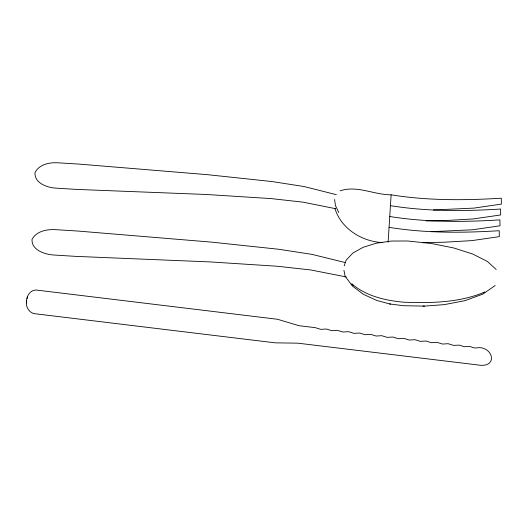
<?xml version="1.0" encoding="UTF-8"?>
<svg xmlns="http://www.w3.org/2000/svg" width="528" height="528" viewBox="0 0 528 528"><rect width="100%" height="100%" fill="white"/><g stroke="black" fill="none" stroke-linecap="round" stroke-linejoin="round"><path stroke-width="0.79" d="M388.12 242.24L391.116 194.819C374.015 194.852 356.981 185.084 340.157 190.832M26.4 302.92C26.083 297.059 29.542 290.037 36.089 290.024L277.523 319.275L299.02 325.703L315.315 327.67L320.786 329.36L326.383 329.01L331.855 330.7L337.451 330.343L342.923 332.033L348.52 331.683L353.991 333.373L359.588 333.016L365.053 334.706L370.656 334.349L376.121 336.039L381.724 335.689L387.189 337.379L392.786 337.022L398.257 338.712L403.854 338.356L409.325 340.052L414.922 339.695L420.394 341.385L425.99 341.029L431.462 342.718L437.059 342.368L442.53 344.058L448.127 343.702L453.585 345.391L459.208 345.114L464.277 346.757L469.478 346.361L474.54 347.998L479.761 347.648C493.205 348.427 497.072 366.373 480.625 365.29L297.805 343.167L275.154 342.837L33.719 313.586C28.578 312.134 25.238 305.969 26.763 300.808M27.106 298.716L27.463 296.604M344.203 265.914L346.117 260.192L352.796 253.117L363.086 247.322L376.266 243.203L391.459 241.045L407.609 240.986L431.673 243.54L453.961 248.021L472.963 254.133L487.37 261.459L496.208 269.498M495.191 285.509L482.724 294.155L465.003 300.65L444.239 304.636L424.538 306.108L403.517 305.719L389.598 303.937L376.748 300.445L363.449 294.347L352.427 286.077L345.101 276.203L343.926 270.283M483.622 292.802L484.843 292.03C459.4 302.716 431.198 303.23 404.032 302.221C385.499 300.577 366.181 296.241 351.76 283.78L353.219 285.569M433.396 209.972L473.979 208.098L501.382 204.105L501.277 198.191C464.581 200.475 427.502 200.693 391.116 194.819M426.221 220.961L445.665 220.532L473.293 218.935L500.689 214.949L500.59 209.035C463.894 211.312 426.809 211.537 390.423 205.663M431.204 231.68L472.6 229.779L500.003 225.793L499.904 219.872C463.201 222.156 426.122 222.38 389.737 216.5M422.413 242.702L444.286 242.213L471.913 240.623L499.31 236.63L499.211 230.716C462.515 233 425.436 233.224 389.044 227.344M422.935 306.068L424.538 306.108M389.598 303.937L390.667 304.069M382.206 242.55C361.687 241.52 340.765 228.38 334.851 208.21M346.295 276.949L310.9 269.98L277.438 266.257L210.316 261.928L75.88 256.377L53.506 254.991C44.788 254.384 31.31 250.074 32.03 239.369C36.274 231.224 46.702 229.238 55.11 229.634L77.484 231.02L211.563 242.128L278.507 249.236L311.883 254.351L345.358 262.594M335.656 208.705L303.197 202.178L271.009 198.581L206.455 194.495L77.161 189.433L55.638 188.126C47.065 187.598 34.181 183.011 35.013 172.583C38.966 164.584 49.038 162.36 57.235 162.769L78.758 164.076L207.695 174.695L272.078 181.559L304.174 186.556L336.362 194.68M338.778 212.52L335.465 205.663L334.58 199.498"/></g></svg>
